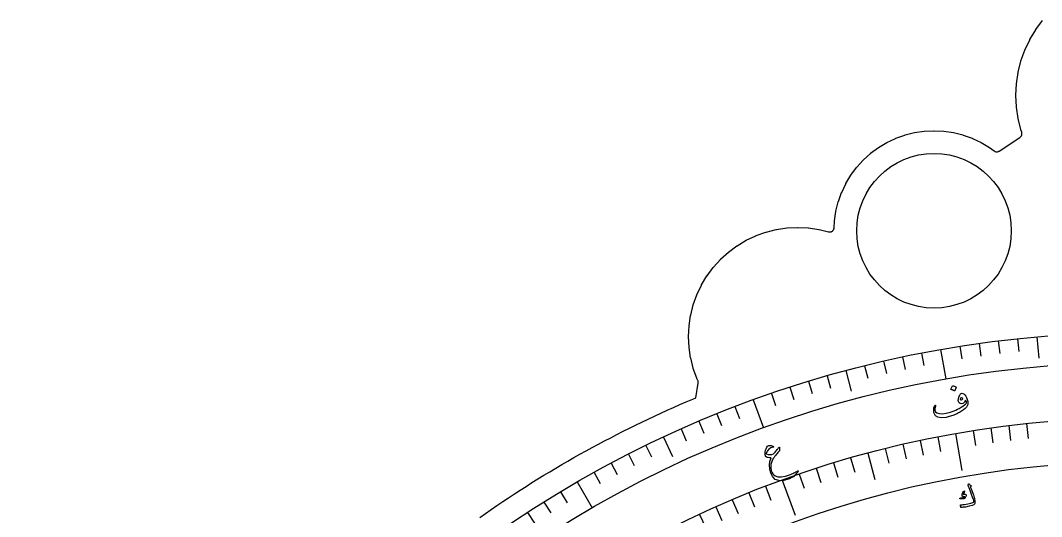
# Model space of a CAD drawing. Header units: millimetres. Extents: x -75 to 75, y -75 to 97.
# Drawn here: x -73.5 to -6.1, y 61.4 to 94.1 of the extents above; entities that cross this region are included whole.
import ezdxf

# ---------------------------------------------------------------- set-up
doc = ezdxf.new("R2010")
doc.units = ezdxf.units.MM
for name, color, linetype in [('CUT_INNER', 6, 'Continuous'), ('CUT_OUTER', 1, 'Continuous'), ('ENGRAVE', 7, 'Continuous'), ('ENGRAVE_FINE', 8, 'Continuous'), ('TEXT', 5, 'Continuous')]:
    doc.layers.add(name, color=color, linetype=linetype)

msp = doc.modelspace()

# ---------------------------------------------------------------- linework, layer by layer
at = {"layer": 'CUT_INNER'}
msp.add_circle((-13.2, 80.2136), 5.1, dxfattribs=at)
at = {"layer": 'CUT_OUTER'}
msp.add_lwpolyline([(-43.1856, 61.3189), (-42.8086, 61.5827), (-42.4299, 61.8442), (-42.0496, 62.1034), (-41.6678, 62.3602), (-41.2843, 62.6147), (-40.8994, 62.8669), (-40.5129, 63.1166), (-40.1248, 63.364), (-39.7353, 63.609), (-39.3442, 63.8516), (-38.9517, 64.0918), (-38.5577, 64.3296), (-38.1623, 64.565), (-37.7654, 64.798), (-37.3671, 65.0285), (-36.9674, 65.2565), (-36.5663, 65.4821), (-36.1638, 65.7053), (-35.7599, 65.9259), (-35.3548, 66.1441), (-34.9482, 66.3598), (-34.5404, 66.573), (-34.1313, 66.7837), (-33.7208, 66.9918), (-33.3092, 67.1975), (-32.8962, 67.4006), (-32.482, 67.6012), (-32.0666, 67.7992), (-31.65, 67.9947), (-31.2322, 68.1876), (-30.8132, 68.378), (-30.3931, 68.5657), (-29.9718, 68.7509), (-29.5494, 68.9335), (-29.1259, 69.1136), (-28.9234, 69.1981), (-28.7619, 70.1675), (-28.7584, 70.1977), (-28.758, 70.228), (-28.7606, 70.2582), (-28.7663, 70.288), (-28.775, 70.3171), (-28.7866, 70.3451), (-28.8488, 70.4767), (-28.8544, 70.4902), (-29.0875, 71.1417), (-29.0918, 71.1557), (-29.2599, 71.8268), (-29.2627, 71.8413), (-29.3642, 72.5256), (-29.3657, 72.5403), (-29.3996, 73.2313), (-29.3996, 73.246), (-29.3657, 73.937), (-29.3642, 73.9516), (-29.2627, 74.636), (-29.2599, 74.6504), (-29.0918, 75.3215), (-29.0875, 75.3356), (-28.8544, 75.987), (-28.8488, 76.0006), (-28.553, 76.626), (-28.546, 76.639), (-28.1904, 77.2324), (-28.1822, 77.2447), (-27.7701, 77.8004), (-27.7607, 77.8117), (-27.2961, 78.3243), (-27.2857, 78.3348), (-26.7731, 78.7994), (-26.7617, 78.8087), (-26.206, 79.2208), (-26.1938, 79.229), (-25.6004, 79.5847), (-25.5874, 79.5916), (-24.962, 79.8874), (-24.9484, 79.893), (-24.297, 80.1261), (-24.2829, 80.1304), (-23.6118, 80.2985), (-23.5974, 80.3014), (-22.913, 80.4029), (-22.8984, 80.4043), (-22.2074, 80.4383), (-22.1926, 80.4383), (-21.5016, 80.4043), (-21.487, 80.4029), (-20.8026, 80.3014), (-20.7882, 80.2985), (-20.1625, 80.1418), (-20.1336, 80.136), (-20.1043, 80.1331), (-20.0749, 80.1331), (-20.0456, 80.136), (-20.0167, 80.1418), (-19.9885, 80.1503), (-19.9613, 80.1616), (-19.9354, 80.1755), (-19.9109, 80.1918), (-19.8881, 80.2105), (-19.8673, 80.2313), (-19.8486, 80.2541), (-19.8323, 80.2785), (-19.8184, 80.3045), (-19.8071, 80.3317), (-19.7986, 80.3599), (-19.7928, 80.3888), (-19.79, 80.4181), (-19.7686, 80.8532), (-19.7671, 80.8678), (-19.6743, 81.4939), (-19.6714, 81.5084), (-19.5176, 82.1224), (-19.5133, 82.1364), (-19.3001, 82.7324), (-19.2945, 82.746), (-19.0238, 83.3182), (-19.0169, 83.3312), (-18.6915, 83.8741), (-18.6833, 83.8863), (-18.3063, 84.3947), (-18.2969, 84.4061), (-17.8719, 84.8751), (-17.8614, 84.8855), (-17.3925, 85.3106), (-17.3811, 85.3199), (-16.8727, 85.6969), (-16.8604, 85.7051), (-16.3175, 86.0305), (-16.3046, 86.0375), (-15.7324, 86.3081), (-15.7188, 86.3137), (-15.1228, 86.527), (-15.1087, 86.5312), (-14.4947, 86.685), (-14.4803, 86.6879), (-13.8542, 86.7808), (-13.8396, 86.7822), (-13.2074, 86.8133), (-13.1926, 86.8133), (-12.5604, 86.7822), (-12.5458, 86.7808), (-11.9197, 86.6879), (-11.9053, 86.685), (-11.2913, 86.5312), (-11.2772, 86.527), (-10.6812, 86.3137), (-10.6676, 86.3081), (-10.0954, 86.0375), (-10.0825, 86.0305), (-9.5396, 85.7051), (-9.5273, 85.6969), (-9.235, 85.4801), (-9.2095, 85.4632), (-9.1825, 85.4489), (-9.1542, 85.4375), (-9.1249, 85.429), (-9.0948, 85.4236), (-9.0643, 85.4212), (-9.0338, 85.4219), (-9.0035, 85.4258), (-8.9738, 85.4326), (-8.9449, 85.4425), (-8.9171, 85.4553), (-8.8908, 85.4708), (-7.5272, 86.3723), (-7.5042, 86.3891), (-7.4829, 86.4081), (-7.4635, 86.4289), (-7.4462, 86.4516), (-7.4311, 86.4757), (-7.4183, 86.5012), (-7.408, 86.5278), (-7.4003, 86.5552), (-7.3952, 86.5832), (-7.3928, 86.6116), (-7.3932, 86.6401), (-7.3962, 86.6685), (-7.4019, 86.6964), (-7.4102, 86.7236), (-7.4617, 86.8675), (-7.4659, 86.8816), (-7.6483, 87.6098), (-7.6512, 87.6242), (-7.7614, 88.3668), (-7.7628, 88.3815), (-7.7996, 89.1313), (-7.7996, 89.146), (-7.7628, 89.8958), (-7.7614, 89.9105), (-7.6512, 90.6531), (-7.6483, 90.6675), (-7.4659, 91.3957), (-7.4617, 91.4098), (-7.2087, 92.1166), (-7.2031, 92.1302), (-6.8821, 92.8089), (-6.8752, 92.8218), (-6.4892, 93.4658), (-6.4811, 93.478), (-6.0339, 94.081)], dxfattribs=at)
at = {"layer": 'ENGRAVE'}
for points in [[(-6.4059, 73.2203), (-6.2834, 71.8194)], [(-12.7631, 72.3834), (-12.4213, 70.4445)], [(-19.0232, 70.9955), (-18.6592, 69.6372)], [(-25.1385, 69.0674), (-24.4651, 67.2174)], [(-11.7864, 66.8438), (-11.3566, 64.4064)], [(-31.0624, 66.6136), (-30.4681, 65.3391)], [(-17.5673, 65.5622), (-17.0976, 63.8091)], [(-36.75, 63.6529), (-35.7656, 61.9479)], [(-23.2146, 63.7816), (-22.3681, 61.4559)], [(-28.6852, 61.5156), (-27.9182, 59.8707)]]:
    msp.add_lwpolyline(points, dxfattribs=at)
for radius in [73.5, 73.5, 71.5312, 67.875, 67.875, 64.9875]:
    msp.add_circle((0, 0), radius, dxfattribs=at)
at = {"layer": 'ENGRAVE_FINE'}
for points in [[(-8.9574, 72.9521), (-8.8546, 72.1147)], [(-7.6828, 73.0974), (-7.5946, 72.2582)], [(-14.0245, 72.1496), (-13.8635, 71.3214)], [(-11.4979, 72.5951), (-11.3659, 71.7617)], [(-10.2292, 72.7847), (-10.1118, 71.9492)], [(-16.5339, 71.6162), (-16.3441, 70.7941)], [(-15.2815, 71.8938), (-15.1061, 71.0685)], [(-17.7813, 71.3167), (-17.5771, 70.498)], [(-21.4893, 70.2884), (-21.2426, 69.4815)], [(-20.2593, 70.6527), (-20.0268, 69.8417)], [(-23.9293, 69.4956), (-23.6546, 68.6978)], [(-22.7127, 69.9027), (-22.452, 69.1002)], [(-27.5336, 68.148), (-27.2175, 67.3657)], [(-26.34, 68.6182), (-26.0377, 67.8305)], [(-28.7187, 67.6571), (-28.3891, 66.8804)], [(-7.0949, 67.5032), (-6.9914, 66.5186)], [(-29.8951, 67.1456), (-29.552, 66.3748)], [(-10.618, 67.0393), (-10.4631, 66.0615)], [(-9.4464, 67.2144), (-9.3086, 66.2341)], [(-8.2719, 67.3691), (-8.1512, 66.3864)], [(-32.2203, 66.0614), (-31.8504, 65.303)], [(-15.2686, 66.1354), (-15.0459, 65.1707)], [(-14.112, 66.3918), (-13.9062, 65.4234)], [(-12.9512, 66.6279), (-12.7623, 65.6561)], [(-33.3683, 65.489), (-32.9852, 64.7372)], [(-16.4204, 65.8588), (-16.1809, 64.8982)], [(-34.5062, 64.8966), (-34.11, 64.1517)], [(-19.8447, 64.9092), (-19.5553, 63.9624)], [(-18.7089, 65.2456), (-18.436, 64.294)], [(-35.6335, 64.2845), (-35.2244, 63.5466)], [(-22.0979, 64.1771), (-21.7756, 63.241)], [(-20.9745, 64.553), (-20.6686, 63.6114)], [(-24.3242, 63.3668), (-23.9694, 62.4425)], [(-37.8553, 63.0018), (-37.4207, 62.2786)], [(-25.4264, 62.9326), (-25.0556, 62.0147)], [(-38.9491, 62.3315), (-38.5019, 61.616)], [(-26.5209, 62.4793), (-26.1341, 61.568)], [(-40.031, 61.6423), (-39.5714, 60.9347)], [(-27.6072, 62.0069), (-27.2046, 61.1025)]]:
    msp.add_lwpolyline(points, dxfattribs=at)
at = {"layer": 'TEXT'}
for points in [[(-11.4056, 69.4944), (-11.3522, 69.5071), (-11.2952, 69.4953), (-11.2347, 69.459), (-11.1706, 69.3981), (-11.1089, 69.3154), (-11.0558, 69.2135), (-11.0111, 69.0923), (-10.9748, 68.952), (-10.965, 68.9005), (-10.9609, 68.852), (-10.9624, 68.8063), (-10.9695, 68.7635), (-11.0044, 68.6747), (-11.0631, 68.5859), (-11.1456, 68.4969), (-11.2518, 68.4076), (-11.3128, 68.3641), (-11.3762, 68.3221), (-11.442, 68.2815), (-11.5101, 68.2423), (-11.5809, 68.2045), (-11.6543, 68.168), (-11.7305, 68.1328), (-11.8095, 68.099), (-11.8891, 68.067), (-11.9671, 68.0374), (-12.0437, 68.0103), (-12.1188, 67.9855), (-12.1926, 67.9632), (-12.2653, 67.9437), (-12.337, 67.9268), (-12.4077, 67.9127), (-12.7075, 67.8822), (-12.9392, 67.9189), (-13.1032, 68.0236), (-13.1994, 68.1966), (-13.2095, 68.2392), (-13.2165, 68.2885), (-13.2203, 68.3447), (-13.2209, 68.4077), (-13.2157, 68.4781), (-13.203, 68.5478), (-13.1829, 68.6169), (-13.1553, 68.6853), (-13.1507, 68.6934), (-13.1448, 68.6997), (-13.1375, 68.7042), (-13.1289, 68.7069), (-13.1201, 68.7073), (-13.1126, 68.7051), (-13.1063, 68.7003), (-13.1012, 68.6928), (-13.0978, 68.6842), (-13.0966, 68.6758), (-13.0975, 68.6677), (-13.1005, 68.6599), (-13.1456, 68.5047), (-13.1464, 68.3793), (-13.1032, 68.2838), (-13.0162, 68.218), (-12.8423, 68.1652), (-12.6348, 68.1533), (-12.3936, 68.1821), (-12.1181, 68.2512), (-11.9989, 68.2905), (-11.8803, 68.3356), (-11.7626, 68.3866), (-11.6455, 68.4434), (-11.5293, 68.506), (-11.4141, 68.5744), (-11.2998, 68.6485), (-11.1864, 68.7285), (-11.1269, 68.7768), (-11.0839, 68.8254), (-11.0574, 68.8745), (-11.0474, 68.9239), (-11.062, 68.9545), (-11.0815, 68.9816), (-11.1059, 69.0051), (-11.1353, 69.025), (-11.1385, 69.0257), (-11.1419, 69.0233), (-11.1455, 69.0177), (-11.1493, 69.0091), (-11.1779, 68.941), (-11.2136, 68.8875), (-11.2565, 68.8485), (-11.3066, 68.8242), (-11.4025, 68.807), (-11.4812, 68.8228), (-11.5428, 68.8715), (-11.5872, 68.9534), (-11.5996, 69.0301), (-11.5896, 69.1281), (-11.5571, 69.2474), (-11.5019, 69.3879), (-11.483, 69.4235), (-11.4606, 69.4531), (-11.4348, 69.4768), (-11.4056, 69.4944)], [(-11.9823, 69.9857), (-11.9795, 69.9896), (-11.975, 69.9925), (-11.969, 69.9942), (-11.9614, 69.9948), (-11.9048, 69.9828), (-11.8505, 69.9655), (-11.7986, 69.9431), (-11.7489, 69.9154), (-11.7437, 69.9107), (-11.741, 69.9057), (-11.7406, 69.9003), (-11.7426, 69.8944), (-11.836, 69.6698), (-11.84, 69.6642), (-11.8459, 69.6619), (-11.8538, 69.6632), (-11.8636, 69.6679), (-11.8722, 69.6719), (-11.8856, 69.6779), (-11.9039, 69.6857), (-11.927, 69.6955), (-11.9554, 69.7072), (-11.9893, 69.7206), (-12.0288, 69.7358), (-12.0739, 69.7527), (-12.08, 69.7558), (-12.0834, 69.7593), (-12.0841, 69.7633), (-12.0821, 69.7678)], [(-11.3141, 69.1223), (-11.3061, 69.1359), (-11.3052, 69.1484), (-11.3114, 69.1598), (-11.3246, 69.17), (-11.3752, 69.1915), (-11.4168, 69.1919), (-11.4494, 69.1711), (-11.4728, 69.1291), (-11.4748, 69.1171), (-11.474, 69.1069), (-11.4704, 69.0986), (-11.4639, 69.0921), (-11.4223, 69.0746), (-11.3835, 69.0738), (-11.3474, 69.0897), (-11.3141, 69.1223)], [(-24.1811, 66.0127), (-24.1447, 66.0383), (-24.1006, 66.0537), (-24.0488, 66.0589), (-23.9892, 66.0539), (-23.9577, 66.0479), (-23.9282, 66.0411), (-23.9007, 66.0333), (-23.8753, 66.0246), (-23.8519, 66.0151), (-23.8308, 66.005), (-23.8117, 65.9943), (-23.7949, 65.983), (-23.7819, 65.9707), (-23.7816, 65.9604), (-23.794, 65.952), (-23.8191, 65.9455), (-23.9764, 65.9), (-24.1065, 65.815), (-24.2092, 65.6906), (-24.2844, 65.5271), (-24.2849, 65.518), (-24.2817, 65.51), (-24.2749, 65.5029), (-24.2645, 65.4969), (-24.1457, 65.4617), (-24.028, 65.4527), (-23.9114, 65.4698), (-23.7957, 65.513), (-23.7763, 65.5247), (-23.7529, 65.5444), (-23.7255, 65.5719), (-23.6941, 65.6074), (-23.6384, 65.6765), (-23.5892, 65.7374), (-23.5463, 65.7901), (-23.5099, 65.8348), (-23.4799, 65.8714), (-23.4564, 65.8999), (-23.4395, 65.9203), (-23.429, 65.9326), (-23.4123, 65.9452), (-23.4004, 65.9435), (-23.3931, 65.9276), (-23.3905, 65.8974), (-23.3925, 65.8151), (-23.3975, 65.7526), (-23.4055, 65.7098), (-23.4166, 65.6868), (-23.4604, 65.6431), (-23.5057, 65.5942), (-23.5526, 65.5402), (-23.6009, 65.4812), (-23.6508, 65.417), (-23.7021, 65.3477), (-23.7549, 65.2733), (-23.8091, 65.1938), (-23.9083, 65.009), (-23.963, 64.8146), (-23.9735, 64.6108), (-23.94, 64.3976), (-23.9018, 64.2889), (-23.8476, 64.1949), (-23.7776, 64.1154), (-23.6918, 64.0504), (-23.5143, 63.9862), (-23.2865, 63.9812), (-23.0082, 64.0346), (-22.6788, 64.1459), (-22.6292, 64.167), (-22.5762, 64.1907), (-22.5197, 64.217), (-22.4597, 64.2459), (-22.3964, 64.2775), (-22.33, 64.3119), (-22.2605, 64.3491), (-22.1879, 64.389), (-22.1751, 64.395), (-22.1649, 64.3976), (-22.1575, 64.3968), (-22.1527, 64.3926), (-22.1561, 64.3624), (-22.1922, 64.3059), (-22.2608, 64.223), (-22.3616, 64.1137), (-22.4241, 64.0511), (-22.4804, 64.0011), (-22.5306, 63.9635), (-22.5746, 63.9384), (-22.7447, 63.863), (-22.9026, 63.8044), (-23.0483, 63.7628), (-23.1819, 63.7381), (-23.4529, 63.7419), (-23.6735, 63.8252), (-23.8441, 63.9886), (-23.9641, 64.2325), (-24.0348, 64.5092), (-24.0564, 64.7685), (-24.0284, 65.0102), (-23.9507, 65.2342), (-24.0576, 65.2415), (-24.1477, 65.2555), (-24.2208, 65.2764), (-24.2771, 65.3043), (-24.2945, 65.3175), (-24.309, 65.3336), (-24.3206, 65.3526), (-24.3293, 65.3745), (-24.3426, 65.4371), (-24.35, 65.4984), (-24.3513, 65.5582), (-24.3467, 65.6167), (-24.3226, 65.7397), (-24.287, 65.8468), (-24.2398, 65.9378), (-24.1811, 66.0127)], [(-10.8859, 63.5218), (-10.872, 63.5039), (-10.8579, 63.4871), (-10.8434, 63.4715), (-10.8287, 63.4569), (-10.8135, 63.4435), (-10.7979, 63.4312), (-10.7817, 63.4201), (-10.765, 63.4101), (-10.7583, 63.404), (-10.755, 63.3962), (-10.7553, 63.3866), (-10.7591, 63.3752), (-10.7833, 63.3144), (-10.7855, 63.3079), (-10.787, 63.3024), (-10.7877, 63.2981), (-10.7876, 63.2948), (-10.7317, 63.151), (-10.6823, 63.021), (-10.6394, 62.9045), (-10.6029, 62.8018), (-10.5729, 62.7128), (-10.5496, 62.6377), (-10.5329, 62.5764), (-10.5228, 62.5291), (-10.5076, 62.439), (-10.5044, 62.4102), (-10.5026, 62.3811), (-10.5021, 62.3516), (-10.503, 62.3218), (-10.5053, 62.2915), (-10.5092, 62.261), (-10.5147, 62.23), (-10.5217, 62.1986), (-10.5694, 62.1458), (-10.6857, 62.0955), (-10.8703, 62.0475), (-11.1234, 62.0011), (-11.203, 61.9896), (-11.277, 61.9809), (-11.3454, 61.9751), (-11.4082, 61.9721), (-11.4142, 61.9734), (-11.4188, 61.9763), (-11.4221, 61.9805), (-11.424, 61.9862), (-11.4308, 62.0139), (-11.4368, 62.0392), (-11.442, 62.0621), (-11.4464, 62.0825), (-11.4501, 62.1006), (-11.453, 62.1168), (-11.4552, 62.1309), (-11.4567, 62.1431), (-11.4571, 62.15), (-11.4554, 62.1542), (-11.4516, 62.1557), (-11.4456, 62.1546), (-11.4005, 62.1495), (-11.3437, 62.1501), (-11.2751, 62.1563), (-11.1949, 62.1681), (-10.9566, 62.2106), (-10.772, 62.2546), (-10.6411, 62.3003), (-10.564, 62.3483), (-10.5736, 62.4042), (-10.6022, 62.5038), (-10.6499, 62.6473), (-10.7167, 62.8344), (-10.7855, 63.0215), (-10.8382, 63.1628), (-10.8749, 63.2584), (-10.8953, 63.3084), (-10.9014, 63.3221), (-10.9071, 63.3348), (-10.9124, 63.3466), (-10.9172, 63.3576), (-10.9217, 63.3676), (-10.9258, 63.3765), (-10.9294, 63.3842), (-10.9326, 63.3909), (-10.9385, 63.4056), (-10.9414, 63.4201), (-10.9415, 63.4344), (-10.9387, 63.4484), (-10.9152, 63.5243), (-10.9131, 63.5295), (-10.9105, 63.5331), (-10.9073, 63.5352), (-10.9037, 63.5357), (-10.8988, 63.5341), (-10.8942, 63.5312), (-10.8899, 63.5271), (-10.8859, 63.5218)], [(-11.1935, 63.0748), (-11.19, 63.0749), (-11.1867, 63.0741), (-11.1838, 63.0723), (-11.1811, 63.0694), (-11.1799, 63.0667), (-11.1791, 63.0636), (-11.1788, 63.0603), (-11.1788, 63.0566), (-11.2005, 62.9525), (-11.2035, 62.9417), (-11.2071, 62.9333), (-11.2114, 62.9271), (-11.2163, 62.9231), (-11.2383, 62.9125), (-11.2566, 62.9003), (-11.271, 62.8868), (-11.2815, 62.8717), (-11.2829, 62.8646), (-11.2781, 62.8581), (-11.2673, 62.8523), (-11.2504, 62.847), (-11.2394, 62.8453), (-11.2281, 62.8439), (-11.2165, 62.8428), (-11.2047, 62.842), (-11.1923, 62.8414), (-11.1795, 62.8412), (-11.1661, 62.8414), (-11.1522, 62.8418), (-11.1019, 62.8308), (-11.0798, 62.7936), (-11.086, 62.7305), (-11.1204, 62.6412), (-11.1362, 62.6137), (-11.1524, 62.5916), (-11.1691, 62.5747), (-11.1863, 62.5633), (-11.206, 62.5554), (-11.234, 62.5486), (-11.2702, 62.5429), (-11.3147, 62.5383), (-11.3376, 62.5364), (-11.3593, 62.5354), (-11.3801, 62.5353), (-11.3998, 62.5361), (-11.4185, 62.5374), (-11.436, 62.5389), (-11.4524, 62.5407), (-11.4676, 62.5426), (-11.4773, 62.5459), (-11.4847, 62.5504), (-11.4896, 62.556), (-11.4922, 62.5627), (-11.4924, 62.5702), (-11.4899, 62.5759), (-11.4847, 62.5801), (-11.4768, 62.5826), (-11.4515, 62.589), (-11.4226, 62.5958), (-11.3903, 62.603), (-11.3545, 62.6106), (-11.2876, 62.6247), (-11.2358, 62.6382), (-11.1991, 62.651), (-11.1775, 62.6632), (-11.1749, 62.666), (-11.1738, 62.6691), (-11.1742, 62.6727), (-11.1761, 62.6767), (-11.1782, 62.6791), (-11.1817, 62.681), (-11.1864, 62.6824), (-11.1925, 62.6833), (-11.2483, 62.6865), (-11.2718, 62.6889), (-11.2924, 62.6937), (-11.3101, 62.701), (-11.325, 62.7106), (-11.3382, 62.7226), (-11.3472, 62.7359), (-11.3518, 62.7505), (-11.3522, 62.7663), (-11.3372, 62.8759), (-11.3057, 62.9639), (-11.2578, 63.0302), (-11.1935, 63.0748)]]:
    msp.add_lwpolyline(points, close=True, dxfattribs=at)

doc.saveas('drawing.dxf')
